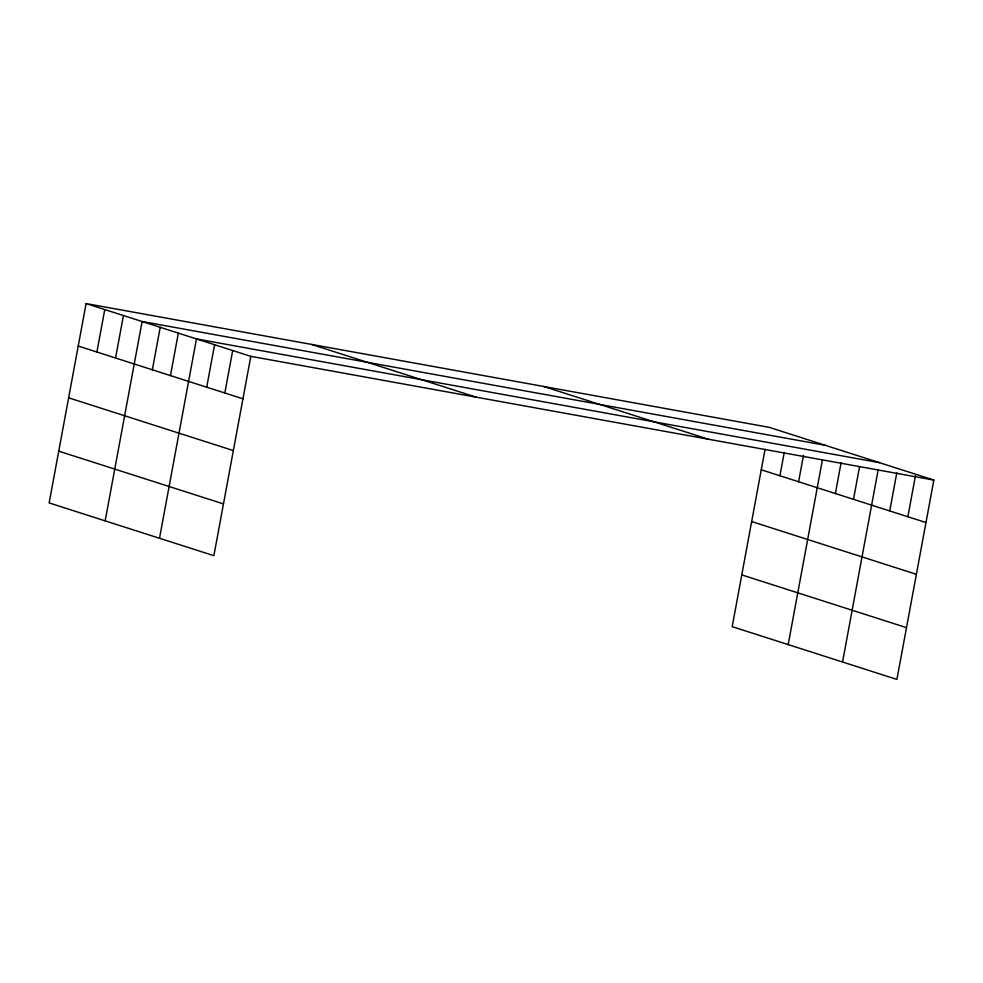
<?xml version="1.0" encoding="UTF-8"?>
<svg xmlns="http://www.w3.org/2000/svg" width="983" height="983" viewBox="0 0 983 983"><rect width="100%" height="100%" fill="white"/><g stroke="black" fill="none" stroke-linecap="round" stroke-linejoin="round"><path stroke-width="1.47" d="M86.099 303.575L49.15 502.927L213.876 555.678L250.812 356.337L86.099 303.575L769.124 427.322L933.85 480.073L896.901 679.425L732.188 626.663L765.057 449.292M96.887 352.037L104.763 309.559M115.564 358.009L123.428 315.543M105.156 520.867L142.105 321.515L825.13 445.262M152.353 369.792L160.217 327.327M170.464 375.592L178.341 333.126M159.516 538.266L196.465 338.926L879.49 462.661M206.713 387.204L214.577 344.726M224.824 393.003L232.701 350.538M779.924 475.772L784.262 452.34M798.589 481.756L803.48 455.387M788.182 644.602L822.415 459.897M835.378 493.527L841.079 462.772M853.502 499.339L859.474 467.109M842.542 662.014L878.138 469.985M889.738 510.939L896.791 472.86M907.862 516.739L915.456 475.735M250.812 356.337L933.85 480.073M543.722 386.491L708.448 439.241M761.26 469.788L925.974 522.551M311.5 344.419L476.214 397.169M751.663 521.555L916.389 574.318M78.222 346.053L242.948 398.803M741.772 574.895L906.498 627.645M68.626 397.82L233.352 450.57M58.747 451.16L223.473 503.91"/></g></svg>
